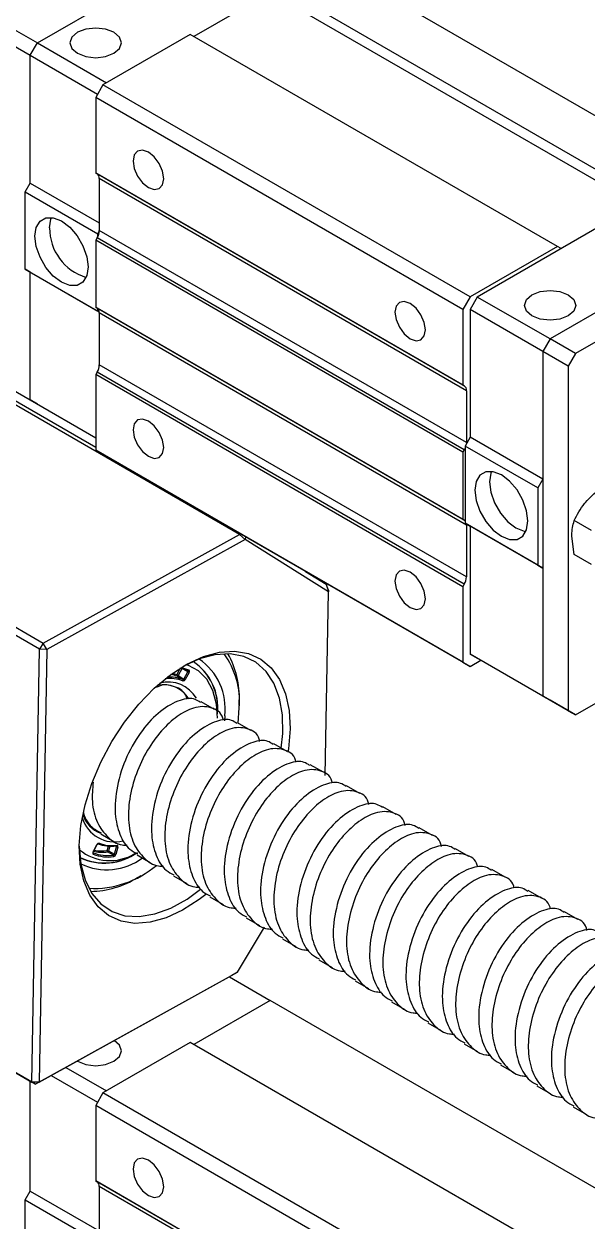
# Model space of a CAD drawing. Header units: millimetres. Extents: x 0 to 279, y 0 to 216.
# Drawn here: x 162.86 to 171.98, y 100 to 119.39 of the extents above; entities that cross this region are included whole.
import ezdxf

# ---------------------------------------------------------------- set-up
doc = ezdxf.new("R2010")
doc.units = ezdxf.units.MM

msp = doc.modelspace()

# ---------------------------------------------------------------- linework, layer by layer
at = {"color": 7, "linetype": 'Continuous', "lineweight": 25}
for p, q in [((252.852, 71.295), (135.001, 139.329)), ((252.479, 70.648), (134.628, 138.682)), ((163.073, 119.084), (165.668, 120.582)), ((166.846, 119.902), (165.609, 119.188)), ((172.798, 116.466), (166.846, 119.902)), ((162.661, 119.323), (163.073, 119.084)), ((162.545, 119.122), (162.957, 118.884)), ((165.55, 119.222), (164.136, 118.405)), ((171.501, 115.786), (165.55, 119.222)), ((162.957, 118.884), (163.073, 119.084)), ((163.073, 119.084), (164.193, 118.438)), ((162.957, 118.884), (164.048, 118.254)), ((162.957, 116.813), (162.957, 118.884)), ((164.136, 118.405), (164.018, 118.201)), ((170.087, 114.97), (164.136, 118.405)), ((169.969, 114.765), (164.018, 118.201)), ((164.018, 118.201), (164.018, 116.976)), ((169.969, 113.541), (164.018, 116.976)), ((164.018, 116.976), (164.041, 116.963)), ((169.993, 113.527), (164.041, 116.963)), ((162.875, 116.67), (162.957, 116.813)), ((162.957, 116.813), (164.077, 116.167)), ((170.028, 113.45), (164.077, 116.886)), ((164.077, 116.886), (164.077, 116.046)), ((162.875, 116.67), (164.053, 115.99)), ((162.875, 115.418), (162.875, 116.67)), ((172.798, 116.466), (170.203, 114.968)), ((172.798, 116.466), (171.56, 115.752)), ((164.053, 115.99), (164.076, 116.029)), ((164.053, 115.951), (164.053, 115.99)), ((170.028, 112.61), (164.077, 116.046)), ((164.041, 115.928), (164.018, 115.888)), ((169.969, 112.452), (164.018, 115.888)), ((164.018, 115.888), (164.018, 114.799)), ((169.993, 112.493), (164.041, 115.928)), ((171.501, 115.786), (170.087, 114.97)), ((173.976, 115.786), (171.382, 114.288)), ((171.56, 115.752), (171.501, 115.786)), ((162.875, 115.418), (164.053, 114.738)), ((162.957, 115.37), (162.875, 115.418)), ((174.389, 115.548), (171.794, 114.05)), ((162.957, 115.37), (164.076, 114.725)), ((162.957, 113.3), (162.957, 115.37)), ((170.087, 114.97), (169.969, 114.765)), ((170.203, 114.968), (170.087, 114.768)), ((171.382, 114.288), (170.203, 114.968)), ((169.969, 111.363), (164.018, 114.799)), ((164.018, 114.799), (164.041, 114.785)), ((169.993, 111.35), (164.041, 114.785)), ((164.053, 114.738), (164.053, 114.777)), ((164.076, 114.725), (164.053, 114.738)), ((170.028, 111.273), (164.077, 114.709)), ((164.077, 114.709), (164.077, 113.869)), ((169.969, 114.765), (169.969, 113.541)), ((171.266, 114.087), (170.087, 114.768)), ((170.087, 114.768), (170.087, 112.697)), ((171.382, 114.288), (171.266, 114.087)), ((171.794, 114.05), (171.382, 114.288)), ((171.266, 114.087), (171.266, 112.017)), ((171.678, 113.849), (171.266, 114.087)), ((171.266, 114.087), (171.266, 108.503)), ((171.794, 114.05), (171.678, 113.849)), ((170.028, 110.433), (164.077, 113.869)), ((171.678, 113.849), (171.678, 108.265)), ((166.349, 111.122), (161.753, 113.775)), ((161.853, 113.782), (164.018, 112.533)), ((164.041, 113.751), (164.018, 113.71)), ((169.969, 110.274), (164.018, 113.71)), ((164.018, 113.71), (164.018, 112.485)), ((169.993, 110.315), (164.041, 113.751)), ((162.545, 113.538), (162.957, 113.3)), ((162.661, 113.471), (163.073, 113.233)), ((169.969, 113.541), (169.993, 113.527)), ((162.957, 113.3), (164.018, 112.687)), ((163.073, 113.233), (162.957, 113.3)), ((170.028, 113.45), (170.028, 112.61)), ((163.073, 113.233), (164.018, 112.687)), ((170.087, 112.697), (170.005, 112.554)), ((171.266, 112.017), (170.087, 112.697)), ((169.993, 112.493), (169.969, 112.452)), ((171.183, 111.874), (170.005, 112.554)), ((170.005, 112.554), (170.005, 111.302)), ((169.969, 109.05), (164.018, 112.485)), ((164.018, 112.485), (164.136, 112.417)), ((170.087, 108.982), (164.136, 112.417)), ((169.969, 112.452), (169.969, 111.363)), ((163.108, 109.26), (158.512, 111.913)), ((158.572, 112.015), (163.168, 109.361)), ((171.266, 112.017), (171.183, 111.874)), ((171.183, 111.874), (171.183, 110.622)), ((169.969, 111.363), (169.993, 111.35)), ((172.054, 111.183), (171.774, 111.345)), ((171.183, 110.622), (170.005, 111.302)), ((170.005, 111.302), (170.087, 111.254)), ((170.028, 111.273), (170.028, 110.433)), ((171.266, 110.574), (170.087, 111.254)), ((170.087, 111.254), (170.087, 109.183)), ((163.168, 109.361), (166.349, 111.122)), ((166.442, 111.038), (163.226, 109.259)), ((166.376, 111.124), (166.349, 111.122)), ((166.442, 111.038), (166.349, 111.122)), ((166.445, 111.084), (166.442, 111.038)), ((167.792, 110.193), (166.442, 111.038)), ((171.774, 110.795), (171.737, 111.091)), ((172.054, 110.633), (171.774, 110.795)), ((171.183, 110.622), (171.266, 110.574)), ((171.266, 110.574), (171.266, 108.503)), ((167.417, 110.523), (167.752, 110.313)), ((167.74, 107.216), (167.792, 110.193)), ((167.752, 110.313), (167.792, 110.193)), ((167.792, 110.219), (167.752, 110.313)), ((167.792, 110.219), (167.792, 110.193)), ((169.993, 110.315), (169.969, 110.274)), ((169.969, 110.274), (169.969, 109.05)), ((171.794, 108.198), (174.389, 109.696)), ((162.984, 102.249), (163.108, 109.26)), ((163.226, 109.259), (163.102, 102.248)), ((163.168, 109.361), (163.108, 109.26)), ((163.226, 109.259), (163.108, 109.26)), ((163.226, 109.259), (163.168, 109.361)), ((169.969, 109.05), (170.087, 108.982)), ((171.266, 108.503), (170.087, 109.183)), ((170.087, 109.183), (170.203, 109.117)), ((170.087, 108.982), (170.262, 109.083)), ((171.382, 108.436), (170.203, 109.117)), ((165.432, 108.769), (165.338, 108.823)), ((165.354, 108.834), (165.449, 108.779)), ((165.449, 108.779), (165.511, 108.897)), ((165.531, 108.887), (165.469, 108.769)), ((165.511, 108.915), (165.51, 108.916)), ((166.345, 108.352), (166.345, 108.42)), ((171.266, 108.503), (171.382, 108.436)), ((171.678, 108.265), (171.266, 108.503)), ((171.794, 108.198), (171.382, 108.436)), ((165.942, 108.287), (165.727, 108.411)), ((166.327, 108.065), (166.345, 108.313)), ((171.678, 108.265), (171.794, 108.198)), ((166.109, 108.183), (166.106, 108.104)), ((166.531, 107.947), (166.316, 108.071)), ((167.12, 107.607), (166.905, 107.731)), ((167.709, 107.267), (167.495, 107.391)), ((168.299, 106.926), (168.084, 107.05)), ((168.888, 106.586), (168.673, 106.71)), ((169.477, 106.246), (169.262, 106.37)), ((163.977, 105.979), (164.039, 106.097)), ((163.98, 105.979), (164.042, 106.096)), ((164.099, 106.272), (164.314, 106.148)), ((163.975, 105.964), (163.976, 105.963)), ((164.306, 105.924), (164.211, 105.978)), ((164.227, 105.995), (164.321, 105.94)), ((164.321, 105.94), (164.355, 106.061)), ((164.378, 106.056), (164.344, 105.935)), ((164.688, 105.932), (164.903, 105.807)), ((170.067, 105.906), (169.852, 106.03)), ((164.696, 105.562), (164.755, 105.596)), ((165.277, 105.591), (165.493, 105.467)), ((170.656, 105.566), (170.441, 105.69)), ((171.245, 105.226), (171.03, 105.35)), ((165.867, 105.251), (166.082, 105.127)), ((171.834, 104.885), (171.619, 105.009)), ((158.388, 104.903), (162.984, 102.249)), ((163.042, 102.213), (158.445, 104.866)), ((166.318, 104.028), (166.752, 104.76)), ((166.456, 104.911), (166.671, 104.787)), ((167.045, 104.571), (167.26, 104.447)), ((167.634, 104.231), (167.85, 104.107)), ((166.223, 103.974), (163.042, 102.213)), ((163.102, 102.248), (166.318, 104.028)), ((166.318, 104.028), (166.223, 103.974)), ((166.185, 103.953), (166.846, 103.571)), ((168.224, 103.891), (168.439, 103.766)), ((166.846, 103.571), (165.609, 102.857)), ((172.798, 100.135), (166.846, 103.571)), ((168.813, 103.55), (169.028, 103.426)), ((169.402, 103.21), (169.617, 103.086)), ((165.55, 102.891), (164.136, 102.074)), ((171.501, 99.455), (165.55, 102.891)), ((169.991, 102.87), (170.207, 102.746)), ((163.536, 102.487), (164.193, 102.107)), ((170.581, 102.53), (170.796, 102.406)), ((162.957, 100.482), (162.957, 102.262)), ((163.102, 102.248), (162.984, 102.249)), ((162.984, 102.249), (163.042, 102.213)), ((163.102, 102.248), (163.042, 102.213)), ((163.299, 102.356), (164.048, 101.923)), ((164.136, 102.074), (164.018, 101.87)), ((170.087, 98.639), (164.136, 102.074)), ((171.17, 102.19), (171.385, 102.066)), ((169.969, 98.435), (164.018, 101.87)), ((164.018, 101.87), (164.018, 100.646)), ((171.759, 101.85), (171.974, 101.725)), ((162.875, 100.339), (162.957, 100.482)), ((162.957, 100.482), (164.077, 99.836)), ((169.969, 97.21), (164.018, 100.646)), ((164.018, 100.646), (164.041, 100.632)), ((169.993, 97.196), (164.041, 100.632)), ((170.028, 97.119), (164.077, 100.555)), ((164.077, 100.555), (164.077, 99.715)), ((162.875, 100.339), (164.053, 99.659)), ((162.875, 99.087), (162.875, 100.339))]:
    msp.add_line(p, q, dxfattribs=at)
at = {"color": 8, "linetype": 'Continuous', "lineweight": 25}
for p, q in [((165.334, 108.845), (165.39, 108.951)), ((165.413, 108.946), (165.354, 108.834)), ((165.511, 108.897), (165.436, 108.941)), ((164.204, 106), (164.224, 106.072)), ((164.248, 106.071), (164.227, 105.995)), ((164.355, 106.061), (164.334, 106.074))]:
    msp.add_line(p, q, dxfattribs=at)
at = {"color": 7, "linetype": 'Continuous', "lineweight": 25, "flags": 128}
for points in [[(163.723, 119.256), (163.633, 119.178), (163.601, 119.086), (163.633, 118.994), (163.723, 118.916), (163.858, 118.863), (164.018, 118.845), (164.177, 118.863), (164.312, 118.916), (164.403, 118.994), (164.434, 119.086), (164.403, 119.178), (164.312, 119.256), (164.177, 119.308), (164.018, 119.326), (163.858, 119.308), (163.723, 119.256)], [(165.12, 116.885), (165.101, 117.005), (165.047, 117.129), (164.967, 117.237), (164.872, 117.313), (164.778, 117.346), (164.697, 117.331), (164.644, 117.269), (164.625, 117.17), (164.644, 117.05), (164.697, 116.926), (164.778, 116.818), (164.872, 116.742), (164.967, 116.709), (165.047, 116.724), (165.101, 116.786), (165.12, 116.885)], [(163.034, 115.952), (163.055, 116.094), (163.116, 116.197), (163.211, 116.252), (163.331, 116.253), (163.464, 116.201), (163.597, 116.1), (163.717, 115.96), (163.812, 115.795), (163.873, 115.621), (163.894, 115.456), (163.873, 115.314), (163.812, 115.211), (163.717, 115.156), (163.597, 115.155), (163.464, 115.207), (163.331, 115.308), (163.211, 115.448), (163.116, 115.613), (163.055, 115.787), (163.034, 115.952)], [(163.269, 116.088), (163.29, 116.23), (163.301, 116.258)], [(171.678, 114.663), (171.543, 114.611), (171.383, 114.593), (171.224, 114.611), (171.089, 114.663), (170.999, 114.741), (170.967, 114.833), (170.999, 114.926), (171.089, 115.004), (171.224, 115.056), (171.383, 115.074), (171.543, 115.056), (171.678, 115.004), (171.768, 114.926), (171.8, 114.833), (171.768, 114.741), (171.678, 114.663)], [(169.362, 114.435), (169.343, 114.556), (169.29, 114.679), (169.21, 114.788), (169.115, 114.864), (169.02, 114.897), (168.94, 114.881), (168.886, 114.82), (168.867, 114.721), (168.886, 114.601), (168.94, 114.477), (169.02, 114.369), (169.115, 114.292), (169.21, 114.26), (169.29, 114.275), (169.343, 114.337), (169.362, 114.435)], [(165.12, 112.53), (165.101, 112.65), (165.047, 112.774), (164.967, 112.882), (164.872, 112.958), (164.778, 112.991), (164.697, 112.976), (164.644, 112.914), (164.625, 112.815), (164.644, 112.695), (164.697, 112.572), (164.778, 112.463), (164.872, 112.387), (164.967, 112.354), (165.047, 112.369), (165.101, 112.431), (165.12, 112.53)], [(170.005, 112.515), (170.001, 112.507), (169.993, 112.493)], [(170.028, 112.61), (170.028, 112.596), (170.027, 112.593)], [(171.024, 111.339), (171.003, 111.505), (170.942, 111.679), (170.847, 111.844), (170.727, 111.983), (170.594, 112.085), (170.461, 112.137), (170.341, 112.136), (170.246, 112.081), (170.185, 111.977), (170.164, 111.836), (170.185, 111.67), (170.246, 111.497), (170.341, 111.332), (170.461, 111.192), (170.594, 111.091), (170.727, 111.039), (170.847, 111.04), (170.942, 111.095), (171.003, 111.198), (171.024, 111.339)], [(170.431, 112.142), (170.42, 112.114), (170.399, 111.972), (170.42, 111.807), (170.482, 111.633), (170.577, 111.468), (170.697, 111.328), (170.83, 111.227), (170.963, 111.175), (170.992, 111.17)], [(169.993, 111.35), (170.001, 111.344), (170.005, 111.341)], [(170.027, 111.289), (170.028, 111.286), (170.028, 111.273)], [(169.362, 110.08), (169.343, 110.201), (169.29, 110.324), (169.21, 110.433), (169.115, 110.509), (169.02, 110.542), (168.94, 110.526), (168.886, 110.465), (168.867, 110.366), (168.886, 110.246), (168.94, 110.122), (169.02, 110.014), (169.115, 109.938), (169.21, 109.905), (169.29, 109.92), (169.343, 109.982), (169.362, 110.08)], [(165.497, 109.018), (165.763, 109.141), (166.023, 109.213), (166.268, 109.23), (166.494, 109.193), (166.694, 109.103), (166.864, 108.961), (167, 108.772), (167.097, 108.54), (167.154, 108.271), (167.17, 107.97), (167.143, 107.647), (167.135, 107.594)], [(165.804, 105.289), (165.694, 105.204), (165.426, 105.032), (165.159, 104.908), (164.9, 104.837), (164.654, 104.82), (164.429, 104.856), (164.228, 104.947), (164.058, 105.088), (163.923, 105.277), (163.826, 105.51), (163.768, 105.779), (163.753, 106.079), (163.779, 106.403), (163.847, 106.741), (163.955, 107.087), (164.1, 107.431), (164.278, 107.766), (164.486, 108.082), (164.717, 108.372), (164.967, 108.628), (165.229, 108.846), (165.497, 109.018), (165.497, 109.018)], [(167.027, 107.661), (167.049, 107.894), (167.044, 108.197), (166.996, 108.471), (166.907, 108.709), (166.779, 108.903), (166.616, 109.05), (166.421, 109.146), (166.199, 109.187), (165.957, 109.173), (165.701, 109.105), (165.436, 108.983)], [(165.992, 108.147), (165.975, 108.371), (165.917, 108.593), (165.82, 108.775), (165.686, 108.911), (165.52, 108.998), (165.483, 109.009)], [(165.51, 108.916), (165.511, 108.915), (165.512, 108.913), (165.513, 108.911), (165.514, 108.909), (165.513, 108.906), (165.513, 108.903), (165.512, 108.9), (165.511, 108.897)], [(165.531, 108.887), (165.534, 108.893), (165.536, 108.899), (165.537, 108.904), (165.537, 108.91), (165.536, 108.915), (165.535, 108.919), (165.532, 108.922), (165.529, 108.924)], [(163.753, 106.073), (163.753, 106.069), (163.779, 105.779), (163.848, 105.523), (163.957, 105.306), (164.103, 105.135), (164.283, 105.013), (164.492, 104.944), (164.725, 104.931), (164.975, 104.972), (165.236, 105.067), (165.501, 105.214), (165.719, 105.372)], [(163.977, 105.979), (163.974, 105.974), (163.973, 105.968), (163.972, 105.962), (163.971, 105.956), (163.972, 105.951), (163.974, 105.947), (163.976, 105.944), (163.98, 105.942)], [(164.378, 106.056), (164.379, 106.062), (164.379, 106.067), (164.379, 106.072), (164.377, 106.077), (164.375, 106.08), (164.372, 106.082), (164.369, 106.083), (164.365, 106.084)], [(163.718, 102.588), (163.723, 102.585), (163.858, 102.533), (164.018, 102.514), (164.177, 102.533), (164.312, 102.585), (164.403, 102.663), (164.434, 102.755), (164.403, 102.847), (164.32, 102.921)], [(165.12, 100.554), (165.101, 100.674), (165.047, 100.798), (164.967, 100.906), (164.872, 100.982), (164.778, 101.015), (164.697, 101), (164.644, 100.938), (164.625, 100.84), (164.644, 100.719), (164.697, 100.596), (164.778, 100.487), (164.872, 100.411), (164.967, 100.378), (165.047, 100.394), (165.101, 100.455), (165.12, 100.554)]]:
    msp.add_lwpolyline(points, dxfattribs=at)
at = {"color": 7, "linetype": 'Continuous', "lineweight": 25}
for centre, radius, start, end in [((163.994, 116.894), 0.0833, 354.2357, 55.2155), ((164.106, 116.086), 0.836, 179.8498, 253.0765), ((163.836, 116.054), 0.241, 328.5207, 358.0129), ((163.994, 114.717), 0.0833, 354.2357, 55.2155), ((163.836, 113.877), 0.241, 328.5207, 358.0129), ((169.945, 113.459), 0.0833, 354.2357, 55.2155), ((169.787, 110.441), 0.241, 328.5207, 358.0129), ((165.077, 108.305), 0.919, 354.3789, 55.5528), ((165.107, 108.32), 0.89, 353.2874, 56.6444), ((165.146, 108.302), 0.971, 352.9394, 55.564), ((165.014, 108.414), 1.335, 355.6692, 35.4448), ((164.914, 108.483), 1.433, 357.4722, 29.5238), ((165.219, 108.236), 0.574, 68.2139, 94.0023), ((165.137, 108.333), 0.529, 67.7496, 78.983), ((165.132, 108.354), 0.531, 67.7248, 76.0448), ((165.347, 108.836), 0.0162, 148.0646, 233.5816), ((165.233, 108.624), 0.243, 59.9929, 65.4811), ((165.339, 108.839), 0.0161, 265.4425, 341.4653), ((165.284, 108.366), 0.594, 67.7131, 80.2912), ((165.301, 108.368), 0.6, 67.7167, 80.5742), ((165.632, 109.107), 0.243, 239.9929, 245.4811), ((165.117, 108.202), 0.485, 31.8227, 101.4917), ((165.193, 108.198), 0.531, 30.5407, 104.5868), ((165.221, 108.2), 0.587, 68.555, 97.5828), ((165.433, 108.785), 0.0161, 265.4425, 341.4653), ((165.422, 108.756), 0.0162, 328.0646, 53.5816), ((165.439, 108.779), 0.0322, 265.4425, 341.4653), ((165.57, 108.99), 0.243, 239.9929, 245.4811), ((165.919, 108.329), 0.0229, 243.6798, 305.4883), ((164.323, 106.685), 0.545, 196.626, 284.6318), ((164.28, 106.742), 0.497, 198.9318, 248.2585), ((164.07, 106.087), 0.0322, 85.4425, 161.4653), ((164.27, 106.664), 0.594, 248.555, 277.5828), ((164.287, 106.666), 0.587, 248.555, 277.5828), ((164.248, 106.616), 0.779, 230.6427, 301.1583), ((164.161, 106.713), 0.916, 244.3356, 305.7434), ((164.156, 106.72), 0.92, 244.7787, 302.8398), ((164.124, 106.671), 0.699, 257.613, 277.1969), ((163.966, 105.951), 0.0162, 328.0272, 53.5815), ((164.218, 106.578), 0.66, 248.4768, 277.661), ((164.224, 106.562), 0.667, 248.4768, 277.661), ((164.117, 106.703), 0.709, 260.0226, 277.0296), ((164.223, 105.994), 0.0197, 162.6156, 234.6969), ((164.206, 105.958), 0.0419, 60.4969, 92.9343), ((164.205, 106), 0.0224, 286.8429, 347.5666), ((164.299, 105.945), 0.0224, 286.8429, 347.5666), ((164.294, 105.908), 0.0197, 342.6156, 54.6969), ((164.3, 105.945), 0.0447, 286.8429, 347.5666), ((164.342, 105.977), 0.0419, 240.4969, 272.9343), ((164.354, 106.084), 0.0101, 238.9653, 275.6164), ((164.376, 106.098), 0.0419, 240.4969, 272.9343), ((164.197, 106.653), 0.965, 244.2811, 306.8702), ((163.987, 106.949), 1.563, 267.1025, 310.4778), ((163.915, 106.803), 1.465, 270.8494, 302.1654), ((163.994, 100.564), 0.0833, 354.2357, 55.2155)]:
    msp.add_arc(centre, radius, start, end, dxfattribs=at)
at = {"color": 8, "linetype": 'Continuous', "lineweight": 25}
for centre, radius, start, end in [((165.515, 108.929), 0.0148, 251.5924, 337.9857), ((164.042, 106.102), 0.00531, 234.8408, 268.9273), ((164.058, 106.125), 0.015, 256.3436, 337.6825), ((163.98, 105.984), 0.00531, 234.8408, 268.9273), ((164.344, 106.066), 0.012, 336.5476, 38.9306), ((164.352, 106.086), 0.0124, 280.2139, 348.7106)]:
    msp.add_arc(centre, radius, start, end, dxfattribs=at)
at = {"color": 7, "linetype": 'Continuous', "lineweight": 25}
for points, knots in [([(171.943, 111.623), (171.948, 111.629), (171.986, 111.675), (172.063, 111.757), (172.145, 111.824), (172.186, 111.858)], [0, 0, 0, 0, 0.070036, 0.530757, 1, 1, 1, 1]), ([(171.774, 111.345), (171.797, 111.392), (171.844, 111.489), (171.91, 111.578), (171.943, 111.623)], [0, 0, 0, 0, 0.495458, 1, 1, 1, 1]), ([(171.737, 111.091), (171.737, 111.098), (171.737, 111.147), (171.745, 111.235), (171.764, 111.308), (171.774, 111.345)], [0, 0, 0, 0, 0.070036, 0.530757, 1, 1, 1, 1]), ([(165.496, 108.451), (165.494, 108.462), (165.471, 108.58), (165.298, 108.663), (165.118, 108.704), (165.008, 108.646), (165.006, 108.645)], [0, 0, 0, 0, 0.0493977, 0.5162357, 0.991699, 1, 1, 1, 1]), ([(165.719, 108.397), (165.69, 108.417), (165.601, 108.479), (165.375, 108.448), (165.075, 108.282), (164.761, 107.959), (164.508, 107.529), (164.351, 107.046), (164.315, 106.603), (164.398, 106.255), (164.529, 106.031), (164.653, 105.967), (164.696, 105.944)], [0, 0, 0, 0, 0.04997, 0.153825, 0.273955, 0.389219, 0.508628, 0.630012, 0.747149, 0.847222, 0.94711, 1, 1, 1, 1]), ([(166.085, 108.111), (166.083, 108.122), (166.06, 108.24), (165.89, 108.335), (165.628, 108.341), (165.342, 108.189), (165.08, 107.951), (164.845, 107.629), (164.663, 107.244), (164.555, 106.833), (164.537, 106.439), (164.62, 106.101), (164.795, 105.868), (164.967, 105.75), (165.09, 105.747), (165.118, 105.747)], [0, 0, 0, 0, 0.010864, 0.113537, 0.218107, 0.302788, 0.384367, 0.466615, 0.551419, 0.638459, 0.723364, 0.811848, 0.895834, 0.976567, 1, 1, 1, 1]), ([(166.308, 108.057), (166.279, 108.077), (166.191, 108.139), (165.965, 108.108), (165.665, 107.942), (165.35, 107.619), (165.097, 107.189), (164.94, 106.705), (164.905, 106.263), (164.987, 105.915), (165.118, 105.691), (165.242, 105.626), (165.285, 105.604)], [0, 0, 0, 0, 0.0499695, 0.1538252, 0.2739554, 0.3892189, 0.508628, 0.6300123, 0.7471491, 0.8472223, 0.9471103, 1, 1, 1, 1]), ([(166.675, 107.769), (166.673, 107.781), (166.65, 107.899), (166.479, 107.995), (166.217, 108.001), (165.932, 107.849), (165.669, 107.611), (165.434, 107.289), (165.252, 106.903), (165.144, 106.493), (165.126, 106.098), (165.209, 105.761), (165.385, 105.527), (165.556, 105.41), (165.679, 105.407), (165.707, 105.406)], [0, 0, 0, 0, 0.0113871, 0.1140059, 0.2185207, 0.3031568, 0.3846926, 0.4668971, 0.5516559, 0.63865, 0.7235098, 0.8119473, 0.8958894, 0.9765792, 1, 1, 1, 1]), ([(166.897, 107.717), (166.868, 107.737), (166.78, 107.799), (166.554, 107.768), (166.254, 107.602), (165.939, 107.279), (165.686, 106.849), (165.53, 106.365), (165.494, 105.923), (165.576, 105.574), (165.708, 105.35), (165.831, 105.286), (165.874, 105.264)], [0, 0, 0, 0, 0.04997, 0.153825, 0.273955, 0.389219, 0.508628, 0.630012, 0.747149, 0.847222, 0.94711, 1, 1, 1, 1]), ([(167.264, 107.429), (167.262, 107.441), (167.239, 107.559), (167.068, 107.655), (166.806, 107.661), (166.521, 107.509), (166.258, 107.271), (166.024, 106.949), (165.842, 106.563), (165.734, 106.153), (165.715, 105.758), (165.798, 105.421), (165.974, 105.187), (166.146, 105.07), (166.268, 105.067), (166.296, 105.066)], [0, 0, 0, 0, 0.011387, 0.114006, 0.218521, 0.303157, 0.384693, 0.466897, 0.551656, 0.63865, 0.72351, 0.811947, 0.895889, 0.976579, 1, 1, 1, 1]), ([(167.486, 107.376), (167.458, 107.397), (167.369, 107.459), (167.143, 107.428), (166.843, 107.262), (166.529, 106.939), (166.275, 106.509), (166.119, 106.025), (166.083, 105.583), (166.166, 105.234), (166.297, 105.01), (166.421, 104.946), (166.464, 104.924)], [0, 0, 0, 0, 0.04997, 0.153825, 0.273955, 0.389219, 0.508628, 0.630012, 0.747149, 0.847222, 0.94711, 1, 1, 1, 1]), ([(167.854, 107.089), (167.851, 107.1), (167.828, 107.219), (167.658, 107.315), (167.396, 107.32), (167.11, 107.169), (166.847, 106.931), (166.613, 106.609), (166.431, 106.223), (166.323, 105.813), (166.304, 105.418), (166.388, 105.081), (166.563, 104.847), (166.735, 104.729), (166.858, 104.727), (166.885, 104.726)], [0, 0, 0, 0, 0.011387, 0.114006, 0.218521, 0.303157, 0.384693, 0.466897, 0.551656, 0.63865, 0.72351, 0.811947, 0.895889, 0.976579, 1, 1, 1, 1]), ([(163.977, 107.105), (163.968, 106.998), (163.946, 106.757), (164.032, 106.442), (164.206, 106.208), (164.378, 106.09), (164.501, 106.087), (164.528, 106.087)], [0, 0, 0, 0, 0.200964, 0.456542, 0.699128, 0.932316, 1, 1, 1, 1]), ([(168.076, 107.036), (168.047, 107.056), (167.958, 107.119), (167.732, 107.087), (167.432, 106.922), (167.118, 106.599), (166.865, 106.168), (166.708, 105.685), (166.672, 105.243), (166.755, 104.894), (166.886, 104.67), (167.01, 104.606), (167.053, 104.584)], [0, 0, 0, 0, 0.04997, 0.153825, 0.273955, 0.389219, 0.508628, 0.630012, 0.747149, 0.847222, 0.94711, 1, 1, 1, 1]), ([(168.443, 106.748), (168.441, 106.76), (168.418, 106.879), (168.247, 106.974), (167.985, 106.98), (167.699, 106.829), (167.437, 106.59), (167.202, 106.269), (167.02, 105.883), (166.912, 105.472), (166.894, 105.078), (166.977, 104.74), (167.152, 104.507), (167.324, 104.389), (167.447, 104.387), (167.475, 104.386)], [0, 0, 0, 0, 0.011387, 0.114006, 0.218521, 0.303157, 0.384693, 0.466897, 0.551656, 0.63865, 0.72351, 0.811947, 0.895889, 0.976579, 1, 1, 1, 1]), ([(168.665, 106.696), (168.636, 106.716), (168.548, 106.778), (168.322, 106.747), (168.022, 106.582), (167.707, 106.258), (167.454, 105.828), (167.297, 105.345), (167.262, 104.903), (167.344, 104.554), (167.475, 104.33), (167.599, 104.266), (167.642, 104.244)], [0, 0, 0, 0, 0.04997, 0.153825, 0.273955, 0.389219, 0.508628, 0.630012, 0.747149, 0.847222, 0.94711, 1, 1, 1, 1]), ([(163.82, 106.615), (163.82, 106.612), (163.845, 106.499), (163.943, 106.373), (164.064, 106.307), (164.106, 106.285)], [0, 0, 0, 0, 0.018317, 0.660153, 1, 1, 1, 1]), ([(169.032, 106.408), (169.03, 106.42), (169.007, 106.539), (168.836, 106.634), (168.574, 106.64), (168.289, 106.488), (168.026, 106.25), (167.791, 105.929), (167.609, 105.543), (167.501, 105.132), (167.483, 104.738), (167.566, 104.4), (167.742, 104.167), (167.913, 104.049), (168.036, 104.046), (168.064, 104.046)], [0, 0, 0, 0, 0.011387, 0.114006, 0.218521, 0.303157, 0.384693, 0.466897, 0.551656, 0.63865, 0.72351, 0.811947, 0.895889, 0.976579, 1, 1, 1, 1]), ([(169.254, 106.356), (169.225, 106.376), (169.137, 106.438), (168.911, 106.407), (168.611, 106.241), (168.296, 105.918), (168.043, 105.488), (167.887, 105.005), (167.851, 104.562), (167.933, 104.214), (168.065, 103.99), (168.188, 103.926), (168.231, 103.903)], [0, 0, 0, 0, 0.04997, 0.153825, 0.273955, 0.389219, 0.508628, 0.630012, 0.747149, 0.847222, 0.94711, 1, 1, 1, 1]), ([(169.621, 106.068), (169.619, 106.08), (169.596, 106.198), (169.425, 106.294), (169.163, 106.3), (168.878, 106.148), (168.615, 105.91), (168.381, 105.588), (168.199, 105.203), (168.091, 104.792), (168.072, 104.398), (168.155, 104.06), (168.331, 103.827), (168.503, 103.709), (168.625, 103.706), (168.653, 103.706)], [0, 0, 0, 0, 0.011387, 0.114006, 0.218521, 0.303157, 0.384693, 0.466897, 0.551656, 0.63865, 0.72351, 0.811947, 0.895889, 0.976579, 1, 1, 1, 1]), ([(164.042, 106.096), (164.043, 106.098), (164.046, 106.102), (164.05, 106.107), (164.053, 106.109), (164.056, 106.11), (164.056, 106.11), (164.056, 106.11)], [0, 0, 0, 0, 0.230418, 0.467535, 0.663706, 0.8469, 1, 1, 1, 1]), ([(169.843, 106.016), (169.815, 106.036), (169.726, 106.098), (169.5, 106.067), (169.2, 105.901), (168.886, 105.578), (168.632, 105.148), (168.476, 104.664), (168.44, 104.222), (168.523, 103.874), (168.654, 103.65), (168.778, 103.585), (168.821, 103.563)], [0, 0, 0, 0, 0.0499695, 0.1538252, 0.2739554, 0.3892189, 0.508628, 0.6300123, 0.7471491, 0.8472223, 0.9471103, 1, 1, 1, 1]), ([(163.976, 105.963), (163.976, 105.963), (163.976, 105.963), (163.976, 105.965), (163.976, 105.969), (163.978, 105.974), (163.979, 105.977), (163.98, 105.979)], [0, 0, 0, 0, 0.145166, 0.350621, 0.563649, 0.794362, 1, 1, 1, 1]), ([(170.211, 105.728), (170.208, 105.74), (170.185, 105.858), (170.015, 105.954), (169.753, 105.96), (169.467, 105.808), (169.205, 105.57), (168.97, 105.248), (168.788, 104.862), (168.68, 104.452), (168.661, 104.057), (168.745, 103.72), (168.92, 103.486), (169.092, 103.369), (169.215, 103.366), (169.242, 103.365)], [0, 0, 0, 0, 0.011387, 0.114006, 0.218521, 0.303157, 0.384693, 0.466897, 0.551656, 0.63865, 0.72351, 0.811947, 0.895889, 0.976579, 1, 1, 1, 1]), ([(170.433, 105.675), (170.404, 105.696), (170.316, 105.758), (170.089, 105.727), (169.789, 105.561), (169.475, 105.238), (169.222, 104.808), (169.065, 104.324), (169.029, 103.882), (169.112, 103.533), (169.243, 103.309), (169.367, 103.245), (169.41, 103.223)], [0, 0, 0, 0, 0.0499695, 0.1538252, 0.2739554, 0.3892189, 0.508628, 0.6300123, 0.7471491, 0.8472223, 0.9471103, 1, 1, 1, 1]), ([(170.8, 105.388), (170.798, 105.4), (170.775, 105.518), (170.604, 105.614), (170.342, 105.619), (170.056, 105.468), (169.794, 105.23), (169.559, 104.908), (169.377, 104.522), (169.269, 104.112), (169.251, 103.717), (169.334, 103.38), (169.509, 103.146), (169.681, 103.029), (169.804, 103.026), (169.832, 103.025)], [0, 0, 0, 0, 0.011387, 0.114006, 0.218521, 0.303157, 0.384693, 0.466897, 0.551656, 0.63865, 0.72351, 0.811947, 0.895889, 0.976579, 1, 1, 1, 1]), ([(171.022, 105.335), (170.993, 105.356), (170.905, 105.418), (170.679, 105.387), (170.379, 105.221), (170.064, 104.898), (169.811, 104.467), (169.654, 103.984), (169.619, 103.542), (169.701, 103.193), (169.832, 102.969), (169.956, 102.905), (169.999, 102.883)], [0, 0, 0, 0, 0.04997, 0.153825, 0.273955, 0.389219, 0.508628, 0.630012, 0.747149, 0.847222, 0.94711, 1, 1, 1, 1]), ([(171.389, 105.048), (171.387, 105.059), (171.364, 105.178), (171.193, 105.274), (170.931, 105.279), (170.646, 105.128), (170.383, 104.89), (170.148, 104.568), (169.966, 104.182), (169.858, 103.772), (169.84, 103.377), (169.923, 103.04), (170.099, 102.806), (170.27, 102.688), (170.393, 102.686), (170.421, 102.685)], [0, 0, 0, 0, 0.011387, 0.114006, 0.218521, 0.303157, 0.384693, 0.466897, 0.551656, 0.63865, 0.72351, 0.811947, 0.895889, 0.976579, 1, 1, 1, 1]), ([(171.611, 104.995), (171.582, 105.015), (171.494, 105.078), (171.268, 105.046), (170.968, 104.881), (170.654, 104.558), (170.4, 104.127), (170.244, 103.644), (170.208, 103.202), (170.29, 102.853), (170.422, 102.629), (170.545, 102.565), (170.588, 102.543)], [0, 0, 0, 0, 0.04997, 0.153825, 0.273955, 0.389219, 0.508628, 0.630012, 0.747149, 0.847222, 0.94711, 1, 1, 1, 1]), ([(171.978, 104.707), (171.976, 104.719), (171.953, 104.838), (171.782, 104.933), (171.52, 104.939), (171.235, 104.788), (170.972, 104.549), (170.738, 104.228), (170.556, 103.842), (170.448, 103.431), (170.429, 103.037), (170.512, 102.699), (170.688, 102.466), (170.86, 102.348), (170.982, 102.346), (171.01, 102.345)], [0, 0, 0, 0, 0.011387, 0.114006, 0.218521, 0.303157, 0.384693, 0.466897, 0.551656, 0.63865, 0.72351, 0.811947, 0.895889, 0.976579, 1, 1, 1, 1]), ([(172.2, 104.655), (172.172, 104.675), (172.083, 104.737), (171.857, 104.706), (171.557, 104.541), (171.243, 104.217), (170.989, 103.787), (170.833, 103.304), (170.797, 102.862), (170.88, 102.513), (171.011, 102.289), (171.135, 102.225), (171.178, 102.203)], [0, 0, 0, 0, 0.04997, 0.153825, 0.273955, 0.389219, 0.508628, 0.630012, 0.747149, 0.847222, 0.94711, 1, 1, 1, 1]), ([(172.568, 104.367), (172.565, 104.379), (172.543, 104.498), (172.372, 104.593), (172.11, 104.599), (171.824, 104.447), (171.562, 104.209), (171.327, 103.888), (171.145, 103.502), (171.037, 103.091), (171.018, 102.697), (171.102, 102.359), (171.277, 102.126), (171.449, 102.008), (171.572, 102.005), (171.599, 102.005)], [0, 0, 0, 0, 0.011387, 0.114006, 0.218521, 0.303157, 0.384693, 0.466897, 0.551656, 0.63865, 0.72351, 0.811947, 0.895889, 0.976579, 1, 1, 1, 1]), ([(172.79, 104.315), (172.761, 104.335), (172.673, 104.397), (172.446, 104.366), (172.146, 104.2), (171.832, 103.877), (171.579, 103.447), (171.422, 102.964), (171.386, 102.521), (171.469, 102.173), (171.6, 101.949), (171.724, 101.885), (171.767, 101.862)], [0, 0, 0, 0, 0.0499695, 0.1538252, 0.2739554, 0.3892189, 0.508628, 0.6300123, 0.7471491, 0.8472223, 0.9471103, 1, 1, 1, 1]), ([(173.157, 104.027), (173.155, 104.039), (173.132, 104.157), (172.961, 104.253), (172.699, 104.259), (172.413, 104.107), (172.151, 103.869), (171.916, 103.547), (171.734, 103.162), (171.626, 102.751), (171.608, 102.357), (171.691, 102.019), (171.866, 101.786), (172.038, 101.668), (172.161, 101.665), (172.189, 101.665)], [0, 0, 0, 0, 0.011387, 0.114006, 0.218521, 0.303157, 0.384693, 0.466897, 0.551656, 0.63865, 0.72351, 0.811947, 0.895889, 0.976579, 1, 1, 1, 1])]:
    msp.add_open_spline(points, degree=3, knots=knots, dxfattribs=at)

doc.saveas('drawing.dxf')
